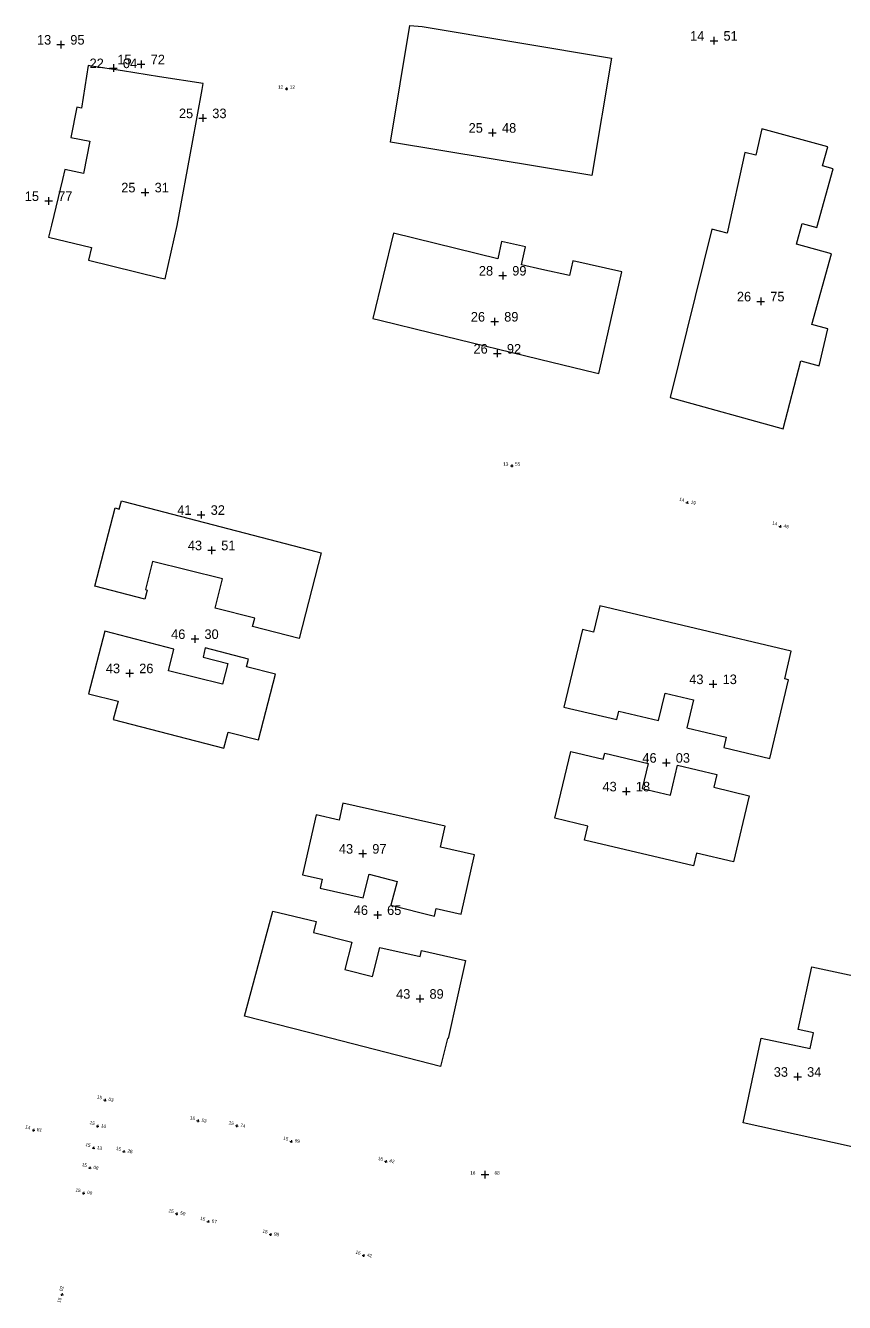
# Model space of a CAD drawing. Header units: inches. Extents: x 179019 to 255520, y 666000 to 809980.
# Drawn here: x 255263 to 255348.6, y 809092.3 to 809225.8 of the extents above; entities that cross this region are included whole.
import ezdxf
from ezdxf.enums import TextEntityAlignment as Align

# ---------------------------------------------------------------- set-up
doc = ezdxf.new("R2010")
doc.units = ezdxf.units.IN
doc.header["$MEASUREMENT"] = 0
for name, color, linetype in [('building levels', 6, 'Continuous'), ('orig buildings', 3, 'Continuous'), ('street levels', 5, 'Continuous')]:
    doc.layers.add(name, color=color, linetype=linetype)
doc.styles.add('hebtxt', font='hebtxt')

# ---------------------------------------------------------------- blocks, each defined once
blk = doc.blocks.new('1505')
for points in [[(-0.4, 0), (0.4, 0)], [(0, 0.4), (0, -0.4)]]:
    blk.add_lwpolyline(points)
at = {"style": 'hebtxt'}
blk.add_attdef('METER', text='', height=2, dxfattribs=at).set_placement((-1, 0), align=Align.RIGHT)
blk.add_attdef('CENTIMETER', (1, 0), '', height=2, dxfattribs=at)
blk = doc.blocks.new('1503')
for points in [[(-0.4, 0), (0.4, 0)], [(0, 0.4), (0, -0.4)]]:
    blk.add_lwpolyline(points)
at = {"style": 'hebtxt'}
blk.add_attdef('METER', text='', height=2, dxfattribs=at).set_placement((-1, 0), align=Align.RIGHT)
blk.add_attdef('CENTIMETER', (1, 0), '', height=2, dxfattribs=at)

msp = doc.modelspace()

# ---------------------------------------------------------------- linework, layer by layer
at = {"layer": 'orig buildings', "elevation": 26.72}
msp.add_lwpolyline([(255304.42, 809225.67), (255324.23, 809222.37), (255322.18, 809210.09), (255301.12, 809213.6), (255303.15, 809225.78), (255304.42, 809225.67)], close=True, dxfattribs=at)
at = {"layer": 'orig buildings'}
for points in [[(255334.71, 809204.49), (255330.34, 809186.89), (255342.18, 809183.6), (255344, 809190.72), (255345.92, 809190.19), (255346.85, 809194.06), (255345.15, 809194.53), (255347.22, 809201.92), (255343.55, 809202.94), (255344.15, 809205.08), (255345.69, 809204.65), (255347.41, 809210.79), (255346.27, 809211.11), (255346.83, 809213.1), (255339.95, 809215), (255339.32, 809212.22), (255338.16, 809212.52), (255336.3, 809204.06), (255334.71, 809204.49)], [(255354.92, 809107.3), (255337.98, 809111.05), (255339.88, 809119.9), (255344.99, 809118.81), (255345.34, 809120.47), (255343.75, 809120.81), (255345.15, 809127.37), (255355.9, 809125.07), (255354.48, 809118.43), (255352.79, 809118.79), (255352.43, 809117.08), (255356.88, 809116.02), (255354.92, 809107.3)]]:
    msp.add_lwpolyline(points, close=True, dxfattribs=at)
for points in [[(255265.38, 809203.67, 26.33), (255269.89, 809202.57, 26.21), (255269.57, 809201.26, 25.3), (255277.05, 809199.42, 25.25), (255277.59, 809199.3, 25.25), (255278.84, 809204.89, 26.29), (255280.41, 809213.38, 26.39), (255281.45, 809219.1, 26.45), (255281.54, 809219.71, 26.46), (255276.98, 809220.43, 26.4), (255273.1, 809221.04, 26.35), (255269.88, 809221.55, 26.3), (255269.54, 809221.61, 26.3), (255268.82, 809217.16, 26.31), (255268.34, 809217.25, 26.31), (255267.73, 809214.08, 26.28), (255269.69, 809213.69, 26.27), (255269.02, 809210.33, 26.31), (255267.1, 809210.73, 26.38), (255266.84, 809209.67, 26.37), (255265.69, 809204.92, 26.34), (255265.38, 809203.67, 26.33)], [(255312.33, 809201.4, 28.01), (255301.45, 809204.07, 28.09), (255299.27, 809195.16, 28), (255300.02, 809194.98, 28), (255305.41, 809193.66, 27.99), (255318, 809190.58, 27.97), (255322.46, 809189.49, 27.96), (255322.91, 809189.39, 27.96), (255323.01, 809189.85, 27.99), (255325.3, 809200.04, 28.55), (255320.19, 809201.19, 27.92), (255319.84, 809199.64, 27.95), (255316.96, 809200.29, 28.97), (255314.82, 809200.77, 30.94), (255315.24, 809202.63, 31.16), (255312.74, 809203.2, 31.16), (255312.33, 809201.4, 28.01)], [(255286.93, 809163.83, 44.85), (255282.79, 809164.86, 44.68), (255283.55, 809167.93, 46.78), (255276.26, 809169.74, 46.82), (255275.53, 809166.8, 46.85), (255275.7, 809166.75, 44.84), (255275.46, 809165.8, 44.84), (255270.23, 809167.16, 44.84), (255272.36, 809175.34, 44.99), (255272.78, 809175.23, 44.98), (255273, 809176.08, 44.98), (255273.27, 809176.01, 44.98), (255293.46, 809170.75, 44.95), (255293.89, 809170.64, 44.95), (255291.57, 809161.69, 44.9), (255286.71, 809162.95, 44.85), (255286.93, 809163.83, 44.85)], [(255329.13, 809153.11, 43.53), (255329.83, 809155.98, 46.47), (255332.8, 809155.26, 46.47), (255332.09, 809152.35, 43.56), (255336.21, 809151.36, 43.56), (255335.96, 809150.29, 43.56), (255340.76, 809149.15, 43.59), (255342.71, 809157.37, 43.58), (255342.33, 809157.46, 43.58), (255343.01, 809160.35, 41.33), (255322.99, 809165.09, 41.73), (255322.34, 809162.36, 43.43), (255321.18, 809162.64, 41.56), (255319.26, 809154.52, 41.5), (255324.78, 809153.21, 43.59), (255324.99, 809154.09, 43.59), (255329.13, 809153.11, 43.53)], [(255281.77, 809160.71, 44.66), (255281.53, 809159.73, 46.7), (255284.11, 809159.09, 46.71), (255283.57, 809156.91, 46.71), (255277.92, 809158.32, 46.69), (255278.49, 809160.59, 44.31), (255271.25, 809162.45, 44.41), (255269.57, 809155.92, 44.31), (255272.65, 809155.13, 44.3), (255272.15, 809153.22, 42.7), (255283.72, 809150.22, 42.78), (255284.16, 809151.91, 43.14), (255287.33, 809151.08, 43.63), (255289.12, 809157.96, 44.27), (255286.09, 809158.74, 44.18), (255286.3, 809159.53, 44.7), (255281.77, 809160.71, 44.66)], [(255331.14, 809148.43, 43.6), (255335.24, 809147.46, 43.6), (255334.92, 809146.13, 43.59), (255338.63, 809145.25, 42.73), (255336.99, 809138.32, 41.38), (255333.12, 809139.24, 41.44), (255332.81, 809137.92, 41.47), (255321.41, 809140.61, 41.45), (255321.76, 809142.07, 41.52), (255318.3, 809142.89, 41.42), (255319.96, 809149.87, 41.4), (255323.36, 809149.07, 44.25), (255323.52, 809149.71, 44.26), (255328.05, 809148.62, 44.26), (255327.42, 809146.02, 46.51), (255330.38, 809145.3, 46.48), (255331.14, 809148.43, 43.6)], [(255298.27, 809134.58, 44.24), (255298.89, 809137.03, 47.09), (255301.81, 809136.29, 47.19), (255301.16, 809133.79, 43.98), (255305.71, 809132.66, 43.98), (255305.9, 809133.47, 43.98), (255308.5, 809132.88, 43.98), (255309.9, 809139.06, 43.96), (255306.35, 809139.86, 44.01), (255306.85, 809142.07, 43.36), (255296.16, 809144.48, 43.48), (255295.76, 809142.7, 43.76), (255293.35, 809143.24, 44.12), (255291.94, 809136.99, 44.09), (255294, 809136.53, 44.18), (255293.79, 809135.59, 44.21), (255298.27, 809134.58, 44.24)], [(255300.02, 809129.37, 44.02), (255304.24, 809128.42, 44.28), (255304.38, 809129.06, 44.29), (255308.98, 809128.02, 44.27), (255308.11, 809124.12, 44.12), (255307.14, 809119.85, 43.97), (255307.09, 809119.86, 0), (255306.34, 809116.95, 0), (255292.55, 809120.48, 0), (255292.55, 809120.48, 0), (255285.86, 809122.21, 0), (255288.84, 809133.16, 43.98), (255293.36, 809132.08, 44.02), (255293.08, 809130.95, 44.02), (255297.08, 809129.95, 44.02), (255296.36, 809127.09, 47.07), (255299.26, 809126.36, 47.17), (255300.02, 809129.37, 44.02)]]:
    msp.add_polyline3d(points, close=True, dxfattribs=at)

# ---------------------------------------------------------------- block references
at = {"layer": 'building levels'}
ref = msp.add_blockref('1505', (255266.66, 809223.79, 13.95), dxfattribs=at)
ref.add_attrib('METER', '13', dxfattribs={"layer": '0', "height": 1, "style": 'hebtxt'}).set_placement((255265.66, 809223.79, 13.95), align=Align.RIGHT)
ref.add_attrib('CENTIMETER', '95', (255267.66, 809223.79, 13.95), dxfattribs={"layer": '0', "height": 1, "style": 'hebtxt'})
ref = msp.add_blockref('1505', (255334.93, 809224.2, 14.51), dxfattribs=at)
ref.add_attrib('METER', '14', dxfattribs={"layer": '0', "height": 1, "style": 'hebtxt'}).set_placement((255333.93, 809224.2, 14.51), align=Align.RIGHT)
ref.add_attrib('CENTIMETER', '51', (255335.93, 809224.2, 14.51), dxfattribs={"layer": '0', "height": 1, "style": 'hebtxt'})
ref = msp.add_blockref('1505', (255272.16, 809221.34, 22.04), dxfattribs=at)
ref.add_attrib('METER', '22', dxfattribs={"layer": '0', "height": 1, "style": 'hebtxt'}).set_placement((255271.16, 809221.33, 22.04), align=Align.RIGHT)
ref.add_attrib('CENTIMETER', '04', (255273.16, 809221.33, 22.04), dxfattribs={"layer": '0', "height": 1, "style": 'hebtxt'})
ref = msp.add_blockref('1505', (255275.06, 809221.73, 15.72), dxfattribs=at)
ref.add_attrib('METER', '15', dxfattribs={"layer": '0', "height": 1, "style": 'hebtxt'}).set_placement((255274.06, 809221.73, 15.72), align=Align.RIGHT)
ref.add_attrib('CENTIMETER', '72', (255276.06, 809221.73, 15.72), dxfattribs={"layer": '0', "height": 1, "style": 'hebtxt'})
ref = msp.add_blockref('1505', (255281.5, 809216.1, 25.33), dxfattribs=at)
ref.add_attrib('METER', '25', dxfattribs={"layer": '0', "height": 1, "style": 'hebtxt'}).set_placement((255280.5, 809216.1, 25.33), align=Align.RIGHT)
ref.add_attrib('CENTIMETER', '33', (255282.5, 809216.1, 25.33), dxfattribs={"layer": '0', "height": 1, "style": 'hebtxt'})
ref = msp.add_blockref('1505', (255311.78, 809214.58, 25.48), dxfattribs=at)
ref.add_attrib('METER', '25', dxfattribs={"layer": '0', "height": 1, "style": 'hebtxt'}).set_placement((255310.78, 809214.58, 25.48), align=Align.RIGHT)
ref.add_attrib('CENTIMETER', '48', (255312.78, 809214.58, 25.48), dxfattribs={"layer": '0', "height": 1, "style": 'hebtxt'})
ref = msp.add_blockref('1505', (255265.39, 809207.45, 15.77), dxfattribs=at)
ref.add_attrib('METER', '15', dxfattribs={"layer": '0', "height": 1, "style": 'hebtxt'}).set_placement((255264.39, 809207.44, 15.77), align=Align.RIGHT)
ref.add_attrib('CENTIMETER', '77', (255266.39, 809207.44, 15.77), dxfattribs={"layer": '0', "height": 1, "style": 'hebtxt'})
ref = msp.add_blockref('1505', (255275.47, 809208.34, 25.31), dxfattribs=at)
ref.add_attrib('METER', '25', dxfattribs={"layer": '0', "height": 1, "style": 'hebtxt'}).set_placement((255274.47, 809208.34, 25.31), align=Align.RIGHT)
ref.add_attrib('CENTIMETER', '31', (255276.47, 809208.34, 25.31), dxfattribs={"layer": '0', "height": 1, "style": 'hebtxt'})
ref = msp.add_blockref('1505', (255312.85, 809199.64, 28.99), dxfattribs=at)
ref.add_attrib('METER', '28', dxfattribs={"layer": '0', "height": 1, "style": 'hebtxt'}).set_placement((255311.85, 809199.64, 28.99), align=Align.RIGHT)
ref.add_attrib('CENTIMETER', '99', (255313.85, 809199.64, 28.99), dxfattribs={"layer": '0', "height": 1, "style": 'hebtxt'})
ref = msp.add_blockref('1505', (255339.82, 809196.94, 26.75), dxfattribs=at)
ref.add_attrib('METER', '26', dxfattribs={"layer": '0', "height": 1, "style": 'hebtxt'}).set_placement((255338.82, 809196.94, 26.75), align=Align.RIGHT)
ref.add_attrib('CENTIMETER', '75', (255340.82, 809196.94, 26.75), dxfattribs={"layer": '0', "height": 1, "style": 'hebtxt'})
ref = msp.add_blockref('1505', (255312.01, 809194.83, 26.89), dxfattribs=at)
ref.add_attrib('METER', '26', dxfattribs={"layer": '0', "height": 1, "style": 'hebtxt'}).set_placement((255311.01, 809194.83, 26.89), align=Align.RIGHT)
ref.add_attrib('CENTIMETER', '89', (255313.01, 809194.83, 26.89), dxfattribs={"layer": '0', "height": 1, "style": 'hebtxt'})
ref = msp.add_blockref('1505', (255312.29, 809191.49, 26.92), dxfattribs=at)
ref.add_attrib('METER', '26', dxfattribs={"layer": '0', "height": 1, "style": 'hebtxt'}).set_placement((255311.29, 809191.48, 26.92), align=Align.RIGHT)
ref.add_attrib('CENTIMETER', '92', (255313.29, 809191.48, 26.92), dxfattribs={"layer": '0', "height": 1, "style": 'hebtxt'})
ref = msp.add_blockref('1505', (255281.33, 809174.62, 41.32), dxfattribs=at)
ref.add_attrib('METER', '41', dxfattribs={"layer": '0', "height": 1, "style": 'hebtxt'}).set_placement((255280.33, 809174.62, 41.32), align=Align.RIGHT)
ref.add_attrib('CENTIMETER', '32', (255282.33, 809174.62, 41.32), dxfattribs={"layer": '0', "height": 1, "style": 'hebtxt'})
ref = msp.add_blockref('1505', (255282.43, 809170.92, 43.51), dxfattribs=at)
ref.add_attrib('METER', '43', dxfattribs={"layer": '0', "height": 1, "style": 'hebtxt'}).set_placement((255281.43, 809170.92, 43.51), align=Align.RIGHT)
ref.add_attrib('CENTIMETER', '51', (255283.43, 809170.92, 43.51), dxfattribs={"layer": '0', "height": 1, "style": 'hebtxt'})
ref = msp.add_blockref('1505', (255280.68, 809161.64, 46.3), dxfattribs=at)
ref.add_attrib('METER', '46', dxfattribs={"layer": '0', "height": 1, "style": 'hebtxt'}).set_placement((255279.68, 809161.64, 46.3), align=Align.RIGHT)
ref.add_attrib('CENTIMETER', '30', (255281.68, 809161.64, 46.3), dxfattribs={"layer": '0', "height": 1, "style": 'hebtxt'})
ref = msp.add_blockref('1505', (255273.86, 809158.06, 43.26), dxfattribs=at)
ref.add_attrib('METER', '43', dxfattribs={"layer": '0', "height": 1, "style": 'hebtxt'}).set_placement((255272.86, 809158.06, 43.26), align=Align.RIGHT)
ref.add_attrib('CENTIMETER', '26', (255274.86, 809158.06, 43.26), dxfattribs={"layer": '0', "height": 1, "style": 'hebtxt'})
ref = msp.add_blockref('1505', (255334.84, 809156.92, 43.13), dxfattribs=at)
ref.add_attrib('METER', '43', dxfattribs={"layer": '0', "height": 1, "style": 'hebtxt'}).set_placement((255333.84, 809156.92, 43.13), align=Align.RIGHT)
ref.add_attrib('CENTIMETER', '13', (255335.84, 809156.92, 43.13), dxfattribs={"layer": '0', "height": 1, "style": 'hebtxt'})
ref = msp.add_blockref('1505', (255329.94, 809148.7, 46.03), dxfattribs=at)
ref.add_attrib('METER', '46', dxfattribs={"layer": '0', "height": 1, "style": 'hebtxt'}).set_placement((255328.94, 809148.7, 46.03), align=Align.RIGHT)
ref.add_attrib('CENTIMETER', '03', (255330.94, 809148.7, 46.03), dxfattribs={"layer": '0', "height": 1, "style": 'hebtxt'})
ref = msp.add_blockref('1505', (255325.77, 809145.7, 43.18), dxfattribs=at)
ref.add_attrib('METER', '43', dxfattribs={"layer": '0', "height": 1, "style": 'hebtxt'}).set_placement((255324.77, 809145.7, 43.18), align=Align.RIGHT)
ref.add_attrib('CENTIMETER', '18', (255326.77, 809145.7, 43.18), dxfattribs={"layer": '0', "height": 1, "style": 'hebtxt'})
ref = msp.add_blockref('1505', (255298.22, 809139.19, 43.97), dxfattribs=at)
ref.add_attrib('METER', '43', dxfattribs={"layer": '0', "height": 1, "style": 'hebtxt'}).set_placement((255297.22, 809139.19, 43.97), align=Align.RIGHT)
ref.add_attrib('CENTIMETER', '97', (255299.22, 809139.19, 43.97), dxfattribs={"layer": '0', "height": 1, "style": 'hebtxt'})
ref = msp.add_blockref('1505', (255299.77, 809132.78, 46.65), dxfattribs=at)
ref.add_attrib('METER', '46', dxfattribs={"layer": '0', "height": 1, "style": 'hebtxt'}).set_placement((255298.77, 809132.78, 46.65), align=Align.RIGHT)
ref.add_attrib('CENTIMETER', '65', (255300.77, 809132.78, 46.65), dxfattribs={"layer": '0', "height": 1, "style": 'hebtxt'})
ref = msp.add_blockref('1505', (255304.2, 809124.02, 43.89), dxfattribs=at)
ref.add_attrib('METER', '43', dxfattribs={"layer": '0', "height": 1, "style": 'hebtxt'}).set_placement((255303.2, 809124.02, 43.89), align=Align.RIGHT)
ref.add_attrib('CENTIMETER', '89', (255305.2, 809124.02, 43.89), dxfattribs={"layer": '0', "height": 1, "style": 'hebtxt'})
ref = msp.add_blockref('1505', (255343.67, 809115.86, 33.34), dxfattribs=at)
ref.add_attrib('METER', '33', dxfattribs={"layer": '0', "height": 1, "style": 'hebtxt'}).set_placement((255342.67, 809115.86, 33.34), align=Align.RIGHT)
ref.add_attrib('CENTIMETER', '34', (255344.67, 809115.86, 33.34), dxfattribs={"layer": '0', "height": 1, "style": 'hebtxt'})
at = {"layer": 'street levels'}
ref = msp.add_blockref('1503', (255290.25, 809219.17, 12.12), dxfattribs=dict(at, xscale=0.35, yscale=0.35, zscale=0.35))
ref.add_attrib('METER', '12', dxfattribs={"layer": '0', "height": 0.35, "style": 'hebtxt'}).set_placement((255289.9, 809219.17, 12.12), align=Align.RIGHT)
ref.add_attrib('CENTIMETER', '12', (255290.6, 809219.17, 12.12), dxfattribs={"layer": '0', "height": 0.35, "style": 'hebtxt'})
ref = msp.add_blockref('1503', (255313.8, 809179.76, 13.55), dxfattribs=dict(at, xscale=0.35, yscale=0.35, zscale=0.35))
ref.add_attrib('METER', '13', dxfattribs={"layer": '0', "height": 0.35, "style": 'hebtxt'}).set_placement((255313.45, 809179.76, 13.55), align=Align.RIGHT)
ref.add_attrib('CENTIMETER', '55', (255314.15, 809179.76, 13.55), dxfattribs={"layer": '0', "height": 0.35, "style": 'hebtxt'})
ref = msp.add_blockref('1503', (255332.14, 809175.89), dxfattribs=dict(at, xscale=0.35, yscale=0.35, zscale=0.35, rotation=346.0869131542261))
ref.add_attrib('METER', '14', dxfattribs={"layer": '0', "height": 0.35, "rotation": 346.0869, "style": 'hebtxt'}).set_placement((255331.8, 809175.97), align=Align.RIGHT)
ref.add_attrib('CENTIMETER', '19', (255332.48, 809175.8), dxfattribs={"layer": '0', "height": 0.35, "rotation": 346.0869, "style": 'hebtxt'})
ref = msp.add_blockref('1503', (255341.85, 809173.41), dxfattribs=dict(at, xscale=0.35, yscale=0.35, zscale=0.35, rotation=346.0869131542261))
ref.add_attrib('METER', '14', dxfattribs={"layer": '0', "height": 0.35, "rotation": 346.0869, "style": 'hebtxt'}).set_placement((255341.51, 809173.49), align=Align.RIGHT)
ref.add_attrib('CENTIMETER', '48', (255342.19, 809173.32), dxfattribs={"layer": '0', "height": 0.35, "rotation": 346.0869, "style": 'hebtxt'})
ref = msp.add_blockref('1503', (255271.28, 809113.42), dxfattribs=dict(at, xscale=0.35, yscale=0.35, zscale=0.35, rotation=347.9918385621105))
ref.add_attrib('METER', '15', dxfattribs={"layer": '0', "height": 0.35, "rotation": 347.9918, "style": 'hebtxt'}).set_placement((255270.94, 809113.49), align=Align.RIGHT)
ref.add_attrib('CENTIMETER', '03', (255271.62, 809113.35), dxfattribs={"layer": '0', "height": 0.35, "rotation": 347.9918, "style": 'hebtxt'})
ref = msp.add_blockref('1503', (255270.5, 809110.7), dxfattribs=dict(at, xscale=0.35, yscale=0.35, zscale=0.35, rotation=344.9241229995272))
ref.add_attrib('METER', '15', dxfattribs={"layer": '0', "height": 0.35, "rotation": 344.9241, "style": 'hebtxt'}).set_placement((255270.17, 809110.79), align=Align.RIGHT)
ref.add_attrib('CENTIMETER', '10', (255270.84, 809110.61), dxfattribs={"layer": '0', "height": 0.35, "rotation": 344.9241, "style": 'hebtxt'})
ref = msp.add_blockref('1503', (255281, 809111.24), dxfattribs=dict(at, xscale=0.35, yscale=0.35, zscale=0.35, rotation=347.6763730109486))
ref.add_attrib('METER', '15', dxfattribs={"layer": '0', "height": 0.35, "rotation": 347.6764, "style": 'hebtxt'}).set_placement((255280.66, 809111.31), align=Align.RIGHT)
ref.add_attrib('CENTIMETER', '53', (255281.34, 809111.16), dxfattribs={"layer": '0', "height": 0.35, "rotation": 347.6764, "style": 'hebtxt'})
ref = msp.add_blockref('1503', (255285.05, 809110.72), dxfattribs=dict(at, xscale=0.35, yscale=0.35, zscale=0.35, rotation=347.4186213408265))
ref.add_attrib('METER', '15', dxfattribs={"layer": '0', "height": 0.35, "rotation": 347.4186, "style": 'hebtxt'}).set_placement((255284.71, 809110.79), align=Align.RIGHT)
ref.add_attrib('CENTIMETER', '74', (255285.39, 809110.64), dxfattribs={"layer": '0', "height": 0.35, "rotation": 347.4186, "style": 'hebtxt'})
ref = msp.add_blockref('1503', (255263.8, 809110.28), dxfattribs=dict(at, xscale=0.35, yscale=0.35, zscale=0.35, rotation=347.4186213407907))
ref.add_attrib('METER', '14', dxfattribs={"layer": '0', "height": 0.35, "rotation": 347.4186, "style": 'hebtxt'}).set_placement((255263.45, 809110.35), align=Align.RIGHT)
ref.add_attrib('CENTIMETER', '81', (255264.14, 809110.2), dxfattribs={"layer": '0', "height": 0.35, "rotation": 347.4186, "style": 'hebtxt'})
ref = msp.add_blockref('1503', (255270.07, 809108.41), dxfattribs=dict(at, xscale=0.35, yscale=0.35, zscale=0.35, rotation=345.4649182162236))
ref.add_attrib('METER', '15', dxfattribs={"layer": '0', "height": 0.35, "rotation": 345.4649, "style": 'hebtxt'}).set_placement((255269.73, 809108.5), align=Align.RIGHT)
ref.add_attrib('CENTIMETER', '13', (255270.41, 809108.32), dxfattribs={"layer": '0', "height": 0.35, "rotation": 345.4649, "style": 'hebtxt'})
ref = msp.add_blockref('1503', (255273.26, 809108.03), dxfattribs=dict(at, xscale=0.35, yscale=0.35, zscale=0.35, rotation=347.4186213412289))
ref.add_attrib('METER', '15', dxfattribs={"layer": '0', "height": 0.35, "rotation": 347.4186, "style": 'hebtxt'}).set_placement((255272.92, 809108.11), align=Align.RIGHT)
ref.add_attrib('CENTIMETER', '28', (255273.6, 809107.96), dxfattribs={"layer": '0', "height": 0.35, "rotation": 347.4186, "style": 'hebtxt'})
ref = msp.add_blockref('1503', (255290.75, 809109.1), dxfattribs=dict(at, xscale=0.35, yscale=0.35, zscale=0.35, rotation=348.2204443953315))
ref.add_attrib('METER', '15', dxfattribs={"layer": '0', "height": 0.35, "rotation": 348.2204, "style": 'hebtxt'}).set_placement((255290.41, 809109.17), align=Align.RIGHT)
ref.add_attrib('CENTIMETER', '99', (255291.09, 809109.03), dxfattribs={"layer": '0', "height": 0.35, "rotation": 348.2204, "style": 'hebtxt'})
ref = msp.add_blockref('1503', (255300.64, 809106.99), dxfattribs=dict(at, xscale=0.35, yscale=0.35, zscale=0.35, rotation=347.7514661692624))
ref.add_attrib('METER', '16', dxfattribs={"layer": '0', "height": 0.35, "rotation": 347.7515, "style": 'hebtxt'}).set_placement((255300.3, 809107.06), align=Align.RIGHT)
ref.add_attrib('CENTIMETER', '42', (255300.98, 809106.92), dxfattribs={"layer": '0', "height": 0.35, "rotation": 347.7515, "style": 'hebtxt'})
ref = msp.add_blockref('1503', (255269.7, 809106.32), dxfattribs=dict(at, xscale=0.35, yscale=0.35, zscale=0.35, rotation=345.7158832014126))
ref.add_attrib('METER', '15', dxfattribs={"layer": '0', "height": 0.35, "rotation": 345.7159, "style": 'hebtxt'}).set_placement((255269.36, 809106.41), align=Align.RIGHT)
ref.add_attrib('CENTIMETER', '08', (255270.04, 809106.24), dxfattribs={"layer": '0', "height": 0.35, "rotation": 345.7159, "style": 'hebtxt'})
ref = msp.add_blockref('1503', (255311, 809105.63, 16.88), dxfattribs=at)
ref.add_attrib('METER', '16', dxfattribs={"layer": '0', "height": 0.35, "style": 'hebtxt'}).set_placement((255310, 809105.63, 16.88), align=Align.RIGHT)
ref.add_attrib('CENTIMETER', '88', (255312, 809105.63, 16.88), dxfattribs={"layer": '0', "height": 0.35, "style": 'hebtxt'})
ref = msp.add_blockref('1503', (255269.05, 809103.7), dxfattribs=dict(at, xscale=0.35, yscale=0.35, zscale=0.35, rotation=347.4581201347546))
ref.add_attrib('METER', '15', dxfattribs={"layer": '0', "height": 0.35, "rotation": 347.4581, "style": 'hebtxt'}).set_placement((255268.7, 809103.77), align=Align.RIGHT)
ref.add_attrib('CENTIMETER', '00', (255269.39, 809103.62), dxfattribs={"layer": '0', "height": 0.35, "rotation": 347.4581, "style": 'hebtxt'})
ref = msp.add_blockref('1503', (255278.77, 809101.53), dxfattribs=dict(at, xscale=0.3499999999999999, yscale=0.3499999999999999, zscale=0.3499999999999999, rotation=348.280231495834))
ref.add_attrib('METER', '15', dxfattribs={"layer": '0', "height": 0.35, "rotation": 348.2802, "style": 'hebtxt'}).set_placement((255278.43, 809101.6), align=Align.RIGHT)
ref.add_attrib('CENTIMETER', '50', (255279.12, 809101.45), dxfattribs={"layer": '0', "height": 0.35, "rotation": 348.2802, "style": 'hebtxt'})
ref = msp.add_blockref('1503', (255282.07, 809100.71), dxfattribs=dict(at, xscale=0.35, yscale=0.35, zscale=0.35, rotation=347.5338791143992))
ref.add_attrib('METER', '15', dxfattribs={"layer": '0', "height": 0.35, "rotation": 347.5339, "style": 'hebtxt'}).set_placement((255281.73, 809100.79), align=Align.RIGHT)
ref.add_attrib('CENTIMETER', '67', (255282.41, 809100.63), dxfattribs={"layer": '0', "height": 0.35, "rotation": 347.5339, "style": 'hebtxt'})
ref = msp.add_blockref('1503', (255288.58, 809099.37), dxfattribs=dict(at, xscale=0.35, yscale=0.35, zscale=0.35, rotation=346.2354606765712))
ref.add_attrib('METER', '15', dxfattribs={"layer": '0', "height": 0.35, "rotation": 346.2355, "style": 'hebtxt'}).set_placement((255288.24, 809099.45), align=Align.RIGHT)
ref.add_attrib('CENTIMETER', '98', (255288.92, 809099.29), dxfattribs={"layer": '0', "height": 0.35, "rotation": 346.2355, "style": 'hebtxt'})
ref = msp.add_blockref('1503', (255298.3, 809097.16), dxfattribs=dict(at, xscale=0.35, yscale=0.35, zscale=0.35, rotation=346.3755754424272))
ref.add_attrib('METER', '16', dxfattribs={"layer": '0', "height": 0.35, "rotation": 346.3756, "style": 'hebtxt'}).set_placement((255297.96, 809097.24), align=Align.RIGHT)
ref.add_attrib('CENTIMETER', '42', (255298.64, 809097.08), dxfattribs={"layer": '0', "height": 0.35, "rotation": 346.3756, "style": 'hebtxt'})
ref = msp.add_blockref('1503', (255266.8, 809093.08), dxfattribs=dict(at, xscale=0.35, yscale=0.35, zscale=0.35, rotation=79.16446424063935))
ref.add_attrib('METER', '15', dxfattribs={"layer": '0', "height": 0.35, "rotation": 79.1645, "style": 'hebtxt'}).set_placement((255266.74, 809092.74), align=Align.RIGHT)
ref.add_attrib('CENTIMETER', '02', (255266.87, 809093.42), dxfattribs={"layer": '0', "height": 0.35, "rotation": 79.1645, "style": 'hebtxt'})

doc.saveas('drawing.dxf')
